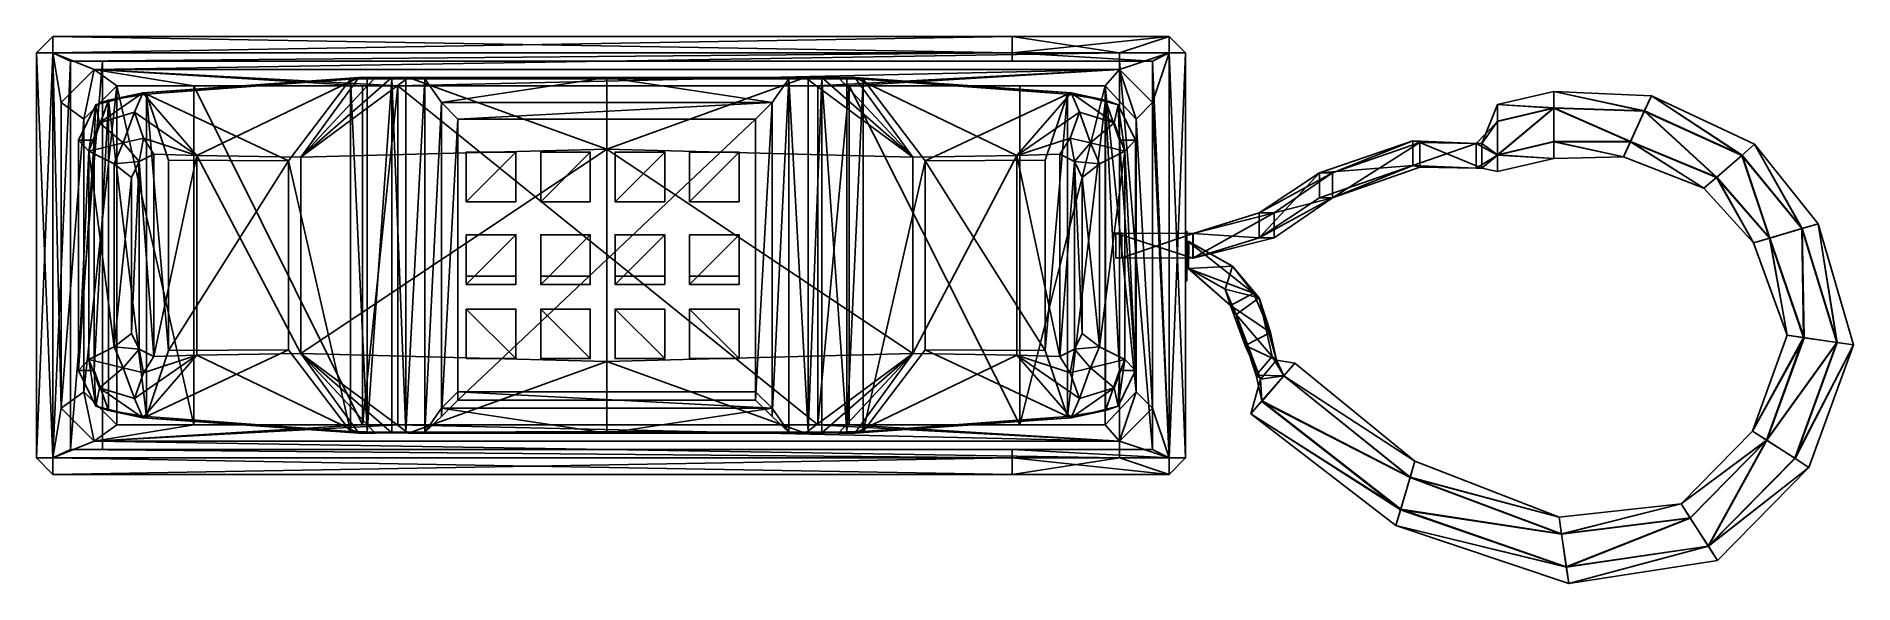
# Model space of a CAD drawing. Extents: x 0 to 50, y 0 to 42.9.
# Drawn here: x 36.24 to 49.97, y 38.8 to 42.94 of the extents above; entities outside this region: 3.
import ezdxf

# ---------------------------------------------------------------- set-up
doc = ezdxf.new("R2010")
doc.units = 0
doc.layers.get('0').update_dxf_attribs({"linetype": 'CONTINUOUS'})
doc.layers.add('_KTI_CONTROL', color=7, linetype='CONTINUOUS')

msp = doc.modelspace()

# ---------------------------------------------------------------- linework, layer by layer
at = {"layer": '_KTI_CONTROL'}
for points in [[(0, 0, 0), (0, 0, 0), (0, 0, 0), (0, 0, 0)], [(0, 0, 0), (0, 0, 0)], [(0, 0, 0), (0, 0, 0)]]:
    msp.add_polyline3d(points, dxfattribs=at)

# ---------------------------------------------------------------- meshes
at = {"color": 0, "linetype": 'BYBLOCK'}
mesh = msp.add_polyface(dxfattribs=at)
corners = [(37.126, 42.044, 6.945), (37.126, 40.514, 6.945), (37.452, 42.033, 7.05), (36.957, 41.869, 6.856), (36.957, 40.689, 6.856), (37.016, 41.988, 6.894), (36.827, 41.97, 6.675), (36.827, 40.588, 6.675), (37.07, 42.498, 5.32), (37.238, 41.999, 5.518), (37.238, 40.559, 5.518), (36.556, 40.409, 5.534), (36.556, 42.149, 5.534), (36.675, 42.149, 5.32), (36.675, 40.409, 5.32), (36.783, 42.453, 5.32), (37.07, 40.06, 5.32), (38.144, 41.994, 5.768), (36.635, 42.066, 6.143), (36.894, 42.129, 6.675), (37.048, 42.166, 6.675), (36.687, 42.418, 5.631), (37.042, 42.508, 5.759), (36.715, 42.28, 6.152), (36.979, 42.361, 6.174), (36.363, 42.81, 6.04), (36.363, 42.935, 5.883), (36.238, 42.81, 5.945), (36.425, 42.435, 6.025), (36.675, 42.685, 5.964), (36.425, 40.123, 6.025), (36.238, 39.748, 5.945), (36.846, 42.56, 5.269), (36.596, 42.31, 5.308), (36.596, 40.248, 5.308), (37.428, 39.998, 5.266), (37.428, 42.56, 5.266), (36.363, 42.81, 5.102), (36.495, 42.748, 5.071), (36.363, 39.748, 5.102), (36.238, 42.81, 5.258), (36.363, 42.935, 5.258), (36.495, 39.81, 5.071), (36.738, 42.748, 4.633)]
mesh.append_faces([[corners[k] for k in face] for face in [(25, 26, 27), (41, 37, 40)]], dxfattribs={"color": 0})
mesh.append_faces([[corners[k] for k in face] for face in [(15, 22, 8), (21, 13, 12), (23, 22, 21), (29, 33, 32)]], dxfattribs={"vtx0": -1, "color": 0})
mesh.append_faces([[corners[k] for k in face] for face in [(0, 1, 2), (5, 20, 19), (21, 18, 23), (20, 2, 24), (24, 2, 22), (23, 18, 19), (24, 19, 20), (28, 25, 30)]], dxfattribs={"vtx0": -1, "vtx1": -1, "color": 0})
mesh.append_faces([[corners[k] for k in face] for face in [(8, 9, 10), (10, 9, 17), (6, 5, 19), (8, 17, 9), (19, 18, 6), (24, 23, 19)]], dxfattribs={"vtx0": -1, "vtx2": -1, "color": 0})
mesh.append_faces([[corners[k] for k in face] for face in [(3, 4, 5), (6, 7, 3), (12, 11, 18), (0, 20, 5), (15, 13, 21), (27, 31, 25), (37, 38, 39), (28, 33, 29), (27, 26, 40), (41, 40, 26)]], dxfattribs={"vtx1": -1, "color": 0})
mesh.append_faces([[corners[k] for k in face] for face in [(15, 8, 16), (24, 22, 23), (28, 29, 25)]], dxfattribs={"vtx1": -1, "vtx2": -1, "color": 0})
mesh.append_faces([[corners[k] for k in face] for face in [(1, 0, 5), (11, 12, 13), (14, 13, 15), (7, 6, 18), (6, 3, 5), (20, 0, 2), (15, 21, 22), (21, 12, 18), (32, 33, 34), (35, 36, 32), (40, 37, 39), (29, 32, 36), (31, 27, 40), (33, 28, 30), (42, 38, 43)]], dxfattribs={"vtx2": -1, "color": 0})
mesh = msp.add_polyface(dxfattribs=at)
corners = [(37.452, 42.033, 7.05), (37.452, 40.525, 7.05), (38.238, 40.537, 7.159), (38.238, 42.021, 7.159), (38.738, 39.945, 5.883), (38.738, 42.613, 5.883), (38.925, 42.615, 6.069), (38.925, 39.943, 6.069), (38.613, 39.946, 5.82), (38.144, 40.564, 5.768), (38.144, 41.994, 5.768), (38.613, 42.612, 5.82), (37.238, 40.559, 5.518), (38.8, 39.935, 6.22), (38.925, 39.936, 6.245), (37.07, 40.06, 5.32), (38.675, 39.934, 6.189), (37.042, 40.05, 5.759), (39.05, 39.935, 6.256), (38.8, 42.623, 6.22), (38.925, 42.623, 6.245), (37.07, 42.498, 5.32), (38.675, 42.624, 6.189), (37.042, 42.508, 5.759), (39.05, 42.623, 6.256), (38.704, 39.998, 5.477), (38.704, 42.56, 5.477), (37.428, 42.56, 5.266), (37.428, 39.998, 5.266), (38.97, 39.998, 5.727), (38.97, 42.56, 5.727), (36.675, 39.873, 5.964), (36.675, 42.685, 5.964), (36.363, 39.623, 5.883), (43.613, 39.623, 5.945), (36.363, 39.748, 6.04), (43.613, 42.935, 5.945), (36.363, 42.935, 5.883), (36.363, 42.81, 6.04), (36.363, 42.935, 5.258), (43.613, 42.81, 5.133), (36.363, 42.81, 5.102), (36.495, 42.748, 5.071), (36.495, 39.81, 5.071), (43.613, 39.748, 5.133), (36.363, 39.748, 5.102), (36.363, 39.623, 5.258)]
mesh.append_faces([[corners[k] for k in face] for face in [(39, 40, 41), (40, 42, 41), (43, 44, 45), (44, 46, 45)]], dxfattribs={"vtx0": -1, "color": 0})
mesh.append_faces([[corners[k] for k in face] for face in [(8, 11, 4), (4, 16, 8), (17, 8, 16), (16, 1, 17), (18, 2, 14), (14, 2, 13), (13, 2, 16), (5, 19, 6), (20, 6, 19), (30, 32, 26), (26, 32, 27)]], dxfattribs={"vtx0": -1, "vtx1": -1, "color": 0})
mesh.append_faces([[corners[k] for k in face] for face in [(10, 11, 8)]], dxfattribs={"vtx0": -1, "vtx1": -1, "vtx2": -1, "color": 0})
mesh.append_faces([[corners[k] for k in face] for face in [(0, 1, 2), (8, 9, 10), (10, 9, 12), (13, 4, 7), (7, 14, 13), (22, 5, 11), (11, 23, 22), (0, 22, 23), (3, 24, 20), (3, 20, 19), (3, 19, 22), (31, 25, 28)]], dxfattribs={"vtx0": -1, "vtx2": -1, "color": 0})
mesh.append_faces([[corners[k] for k in face] for face in [(5, 4, 11), (21, 23, 11), (29, 30, 25), (26, 25, 30), (33, 34, 35), (33, 46, 34)]], dxfattribs={"vtx1": -1, "color": 0})
mesh.append_faces([[corners[k] for k in face] for face in [(8, 15, 9), (13, 16, 4), (2, 1, 16), (21, 11, 10), (22, 19, 5), (0, 3, 22), (29, 25, 31)]], dxfattribs={"vtx1": -1, "vtx2": -1, "color": 0})
mesh.append_faces([[corners[k] for k in face] for face in [(2, 3, 0), (4, 5, 6), (6, 7, 4), (25, 26, 27), (27, 28, 25), (36, 37, 38), (39, 37, 36)]], dxfattribs={"vtx2": -1, "color": 0})
mesh = msp.add_polyface(dxfattribs=at)
corners = [(42.863, 40.537, 7.159), (42.863, 42.021, 7.159), (40.55, 42.081, 7.239), (43.975, 40.514, 6.945), (43.975, 42.044, 6.945), (43.649, 42.033, 7.05), (41.8, 42.435, 6.195), (41.925, 42.615, 6.138), (41.8, 40.06, 6.195), (41.675, 42.31, 6.32), (41.675, 40.185, 6.32), (42.071, 42.614, 6.115), (42.071, 39.944, 6.115), (42.363, 42.613, 5.883), (42.363, 39.945, 5.883), (42.175, 42.615, 6.069), (43.863, 41.999, 5.518), (44.031, 42.498, 5.32), (43.863, 40.559, 5.518), (42.957, 41.994, 5.768), (42.488, 42.612, 5.82), (44.053, 42.166, 6.675), (42.3, 42.623, 6.22), (42.175, 42.623, 6.245), (42.05, 42.623, 6.256), (40.55, 42.623, 6.195), (40.55, 42.623, 6.326), (44.059, 42.508, 5.759), (42.425, 42.624, 6.189), (44.122, 42.361, 6.174), (43.671, 42.56, 5.323), (43.671, 39.998, 5.323), (44.317, 42.56, 5.303), (42.381, 42.56, 5.486), (43.613, 42.748, 5.133), (43.613, 42.81, 5.133), (44.675, 42.748, 5.133), (43.613, 42.935, 5.258), (44.8, 42.935, 5.258), (42.145, 42.56, 5.751), (42.145, 39.998, 5.751), (44.425, 42.685, 6.07), (38.97, 42.56, 5.727), (43.613, 42.935, 5.945), (36.363, 42.81, 6.04), (44.425, 42.81, 6.07), (36.675, 42.685, 5.964), (36.363, 42.935, 5.258), (36.495, 42.748, 5.071), (44.425, 42.748, 4.633), (36.738, 42.748, 4.633)]
mesh.append_faces([[corners[k] for k in face] for face in [(43, 44, 45), (45, 46, 41)]], dxfattribs={"vtx0": -1, "color": 0})
mesh.append_faces([[corners[k] for k in face] for face in [(6, 7, 8), (11, 12, 7), (16, 17, 18), (16, 18, 19), (7, 6, 25), (19, 17, 16), (27, 20, 28), (13, 28, 20), (28, 5, 27), (1, 24, 2), (22, 1, 28), (24, 1, 23), (23, 1, 22)]], dxfattribs={"vtx0": -1, "vtx1": -1, "color": 0})
mesh.append_faces([[corners[k] for k in face] for face in [(3, 4, 5), (12, 11, 15), (22, 13, 15), (15, 23, 22), (11, 24, 23), (7, 26, 24), (5, 21, 29), (5, 29, 27), (41, 39, 33), (41, 33, 32), (41, 42, 39), (43, 37, 47), (50, 34, 36)]], dxfattribs={"vtx0": -1, "vtx2": -1, "color": 0})
mesh.append_faces([[corners[k] for k in face] for face in [(1, 0, 5), (9, 6, 10), (13, 14, 15), (4, 21, 5), (30, 31, 32), (34, 35, 36), (39, 40, 33), (37, 35, 47)]], dxfattribs={"vtx1": -1, "color": 0})
mesh.append_faces([[corners[k] for k in face] for face in [(15, 11, 23), (11, 7, 24), (20, 17, 19), (22, 28, 13), (1, 5, 28)]], dxfattribs={"vtx1": -1, "vtx2": -1, "color": 0})
mesh.append_faces([[corners[k] for k in face] for face in [(0, 1, 2), (14, 13, 20), (27, 17, 20), (31, 30, 33), (35, 37, 38), (35, 34, 48), (36, 49, 50)]], dxfattribs={"vtx2": -1, "color": 0})
mesh = msp.add_polyface(dxfattribs=at)
corners = [(44.144, 40.689, 6.856), (44.144, 41.869, 6.856), (44.085, 41.988, 6.894), (44.274, 40.588, 6.675), (44.274, 41.97, 6.675), (43.975, 42.044, 6.945), (43.975, 40.514, 6.945), (44.545, 42.149, 5.534), (44.545, 40.409, 5.534), (44.425, 42.149, 5.32), (44.425, 40.409, 5.32), (44.318, 42.453, 5.32), (44.031, 42.498, 5.32), (44.031, 40.06, 5.32), (44.466, 42.066, 6.143), (44.207, 42.129, 6.675), (44.053, 42.166, 6.675), (44.414, 42.418, 5.631), (44.059, 42.508, 5.759), (44.386, 42.28, 6.152), (44.122, 42.361, 6.174), (44.8, 42.81, 6.07), (44.675, 42.435, 6.07), (44.8, 39.748, 6.07), (44.925, 39.748, 5.945), (44.925, 42.81, 5.945), (44.425, 42.685, 6.07), (44.8, 42.935, 5.945), (44.425, 42.81, 6.07), (43.613, 42.935, 5.945), (44.55, 42.31, 5.32), (44.317, 42.56, 5.303), (44.55, 40.248, 5.32), (44.8, 42.81, 5.133), (44.675, 42.748, 5.133), (43.613, 42.81, 5.133), (44.8, 39.748, 5.133), (44.8, 42.935, 5.258), (44.925, 42.81, 5.258), (44.934, 41.461, 5.372), (44.934, 41.461, 5.622), (44.934, 41.086, 5.372), (44.934, 41.086, 5.622), (44.675, 40.123, 6.07), (43.613, 42.935, 5.258), (44.675, 39.81, 5.133), (44.425, 42.748, 4.633)]
mesh.append_faces([[corners[k] for k in face] for face in [(27, 21, 25), (37, 38, 33)]], dxfattribs={"color": 0})
mesh.append_faces([[corners[k] for k in face] for face in [(18, 11, 12), (9, 17, 7), (18, 19, 17), (26, 21, 28), (30, 26, 31)]], dxfattribs={"vtx0": -1, "color": 0})
mesh.append_faces([[corners[k] for k in face] for face in [(5, 6, 2), (2, 4, 15), (19, 20, 15), (14, 15, 4), (21, 22, 23), (22, 21, 26), (44, 29, 37)]], dxfattribs={"vtx0": -1, "vtx1": -1, "color": 0})
mesh.append_faces([[corners[k] for k in face] for face in [(16, 2, 15), (14, 17, 19), (15, 20, 16), (14, 19, 15)]], dxfattribs={"vtx0": -1, "vtx2": -1, "color": 0})
mesh.append_faces([[corners[k] for k in face] for face in [(7, 8, 9), (9, 10, 11), (4, 3, 14), (1, 4, 2), (17, 11, 18), (7, 17, 14), (21, 27, 28), (29, 28, 27), (30, 31, 32), (33, 34, 35), (39, 40, 41), (42, 41, 40), (22, 30, 43), (25, 24, 38), (27, 37, 29), (34, 45, 46)]], dxfattribs={"vtx1": -1, "color": 0})
mesh.append_faces([[corners[k] for k in face] for face in [(12, 11, 13), (18, 20, 19)]], dxfattribs={"vtx1": -1, "vtx2": -1, "color": 0})
mesh.append_faces([[corners[k] for k in face] for face in [(0, 1, 2), (3, 4, 1), (8, 7, 14), (16, 5, 2), (9, 11, 17), (24, 25, 21), (34, 33, 36), (37, 33, 35), (36, 33, 38), (30, 22, 26), (27, 25, 38), (38, 37, 27)]], dxfattribs={"vtx2": -1, "color": 0})
mesh = msp.add_polyface(dxfattribs=at)
corners = [(37.452, 40.525, 7.05), (37.452, 42.033, 7.05), (37.126, 40.514, 6.945), (37.016, 40.57, 6.894), (37.016, 41.988, 6.894), (36.957, 40.689, 6.856), (36.957, 41.869, 6.856), (36.827, 40.588, 6.675), (37.238, 40.559, 5.518), (37.07, 40.06, 5.32), (37.07, 42.498, 5.32), (36.675, 42.149, 5.32), (36.675, 40.409, 5.32), (36.556, 40.409, 5.534), (36.783, 42.453, 5.32), (36.783, 40.105, 5.32), (36.635, 40.492, 6.143), (36.635, 42.066, 6.143), (36.894, 40.429, 6.675), (37.048, 40.392, 6.675), (36.687, 40.14, 5.631), (37.042, 40.05, 5.759), (38.144, 40.564, 5.768), (36.715, 40.278, 6.152), (36.979, 40.197, 6.174), (38.613, 39.946, 5.82), (36.363, 39.623, 5.883), (36.363, 39.748, 6.04), (36.238, 39.748, 5.945), (36.425, 40.123, 6.025), (36.363, 42.81, 6.04), (36.675, 39.873, 5.964), (36.596, 40.248, 5.308), (36.846, 39.998, 5.269), (36.846, 42.56, 5.269), (37.428, 39.998, 5.266), (36.495, 39.81, 5.071), (36.363, 39.748, 5.102), (36.495, 42.748, 5.071), (36.363, 39.623, 5.258), (36.238, 39.748, 5.258), (36.238, 42.81, 5.258), (36.596, 42.31, 5.308), (36.738, 42.748, 4.633), (36.738, 39.81, 4.633)]
mesh.append_faces([[corners[k] for k in face] for face in [(26, 27, 28), (37, 39, 40)]], dxfattribs={"color": 0})
mesh.append_faces([[corners[k] for k in face] for face in [(21, 15, 9), (12, 20, 13), (21, 23, 20), (32, 31, 33), (31, 35, 33)]], dxfattribs={"vtx0": -1, "color": 0})
mesh.append_faces([[corners[k] for k in face] for face in [(0, 1, 2), (3, 4, 5), (3, 7, 18), (22, 9, 8), (16, 18, 7), (23, 24, 18), (27, 29, 30)]], dxfattribs={"vtx0": -1, "vtx1": -1, "color": 0})
mesh.append_faces([[corners[k] for k in face] for face in [(8, 9, 10)]], dxfattribs={"vtx0": -1, "vtx1": -1, "vtx2": -1, "color": 0})
mesh.append_faces([[corners[k] for k in face] for face in [(4, 3, 2), (14, 15, 12), (19, 3, 18), (16, 20, 23), (0, 19, 24), (0, 24, 21), (16, 23, 18), (18, 24, 19), (27, 31, 29)]], dxfattribs={"vtx0": -1, "vtx2": -1, "color": 0})
mesh.append_faces([[corners[k] for k in face] for face in [(5, 6, 7), (16, 17, 13), (5, 7, 3), (2, 19, 0), (20, 15, 21), (13, 20, 16), (27, 30, 28), (36, 37, 38), (29, 31, 32)]], dxfattribs={"vtx1": -1, "color": 0})
mesh.append_faces([[corners[k] for k in face] for face in [(9, 15, 14), (21, 24, 23)]], dxfattribs={"vtx1": -1, "vtx2": -1, "color": 0})
mesh.append_faces([[corners[k] for k in face] for face in [(11, 12, 13), (17, 16, 7), (19, 2, 3), (12, 15, 20), (21, 9, 25), (32, 33, 34), (34, 33, 35), (37, 40, 41), (41, 40, 28), (29, 32, 42), (26, 28, 40), (40, 39, 26), (43, 44, 36)]], dxfattribs={"vtx2": -1, "color": 0})
mesh = msp.add_polyface(dxfattribs=at)
corners = [(39.3, 42.435, 6.195), (39.425, 42.31, 6.32), (39.3, 40.06, 6.195), (39.425, 40.185, 6.32), (39.03, 39.944, 6.115), (39.03, 42.614, 6.115), (39.175, 42.615, 6.138), (39.175, 39.943, 6.138), (38.925, 39.943, 6.069), (38.925, 42.615, 6.069), (40.55, 39.935, 6.195), (41.8, 40.123, 6.195), (40.55, 40.123, 6.195), (40.55, 39.946, 6.204), (41.925, 39.943, 6.138), (40.55, 39.935, 6.326), (42.05, 39.935, 6.256), (40.55, 40.477, 7.239), (38.925, 39.936, 6.245), (39.05, 39.935, 6.256), (39.3, 40.123, 6.195), (41.675, 40.248, 6.32), (39.425, 40.248, 6.32), (38.238, 40.537, 7.159), (40.55, 42.623, 6.195), (41.8, 42.435, 6.195), (40.55, 42.435, 6.195), (41.925, 42.615, 6.138), (40.55, 42.612, 6.204), (40.55, 42.623, 6.326), (40.55, 42.081, 7.239), (42.05, 42.623, 6.256), (38.925, 42.623, 6.245), (39.05, 42.623, 6.256), (41.675, 42.31, 6.32), (38.238, 42.021, 7.159), (41.675, 40.185, 6.32), (42.145, 39.998, 5.751), (42.145, 42.56, 5.751), (38.97, 42.56, 5.727), (38.97, 39.998, 5.727), (44.425, 39.873, 6.07), (36.675, 39.873, 5.964), (44.425, 42.685, 6.07), (36.675, 42.685, 5.964), (36.363, 39.748, 6.04), (44.425, 39.748, 6.07), (44.425, 42.81, 6.07), (36.363, 42.81, 6.04), (43.613, 42.748, 5.133), (36.738, 42.748, 4.633), (36.495, 42.748, 5.071), (36.738, 39.81, 4.633), (43.613, 39.81, 5.133), (36.495, 39.81, 5.071)]
mesh.append_faces([[corners[k] for k in face] for face in [(49, 50, 51), (52, 53, 54)]], dxfattribs={"vtx0": -1, "color": 0})
mesh.append_faces([[corners[k] for k in face] for face in [(6, 0, 7), (2, 7, 0), (5, 4, 9), (16, 17, 15), (10, 20, 7), (23, 19, 17), (33, 5, 32), (24, 0, 6), (29, 6, 33), (33, 30, 29), (17, 30, 23), (41, 40, 42)]], dxfattribs={"vtx0": -1, "vtx1": -1, "color": 0})
mesh.append_faces([[corners[k] for k in face] for face in [(4, 5, 6), (10, 11, 12), (4, 19, 18), (10, 12, 20), (7, 15, 19), (17, 19, 15), (24, 25, 26), (30, 31, 29), (24, 26, 0), (33, 35, 30)]], dxfattribs={"vtx0": -1, "vtx2": -1, "color": 0})
mesh.append_faces([[corners[k] for k in face] for face in [(0, 1, 2), (3, 2, 1), (8, 9, 4), (21, 11, 22), (20, 22, 11), (36, 3, 34), (1, 34, 3), (35, 23, 30)]], dxfattribs={"vtx1": -1, "color": 0})
mesh.append_faces([[corners[k] for k in face] for face in [(13, 14, 15), (8, 4, 18), (4, 7, 19), (7, 13, 15), (27, 28, 29), (5, 9, 32), (6, 5, 33), (28, 6, 29), (43, 44, 39), (45, 46, 42), (47, 48, 44)]], dxfattribs={"vtx1": -1, "vtx2": -1, "color": 0})
mesh.append_faces([[corners[k] for k in face] for face in [(6, 7, 4), (25, 34, 1), (1, 0, 25), (37, 38, 39), (39, 40, 37)]], dxfattribs={"vtx2": -1, "color": 0})
mesh = msp.add_polyface(dxfattribs=at)
corners = [(44.085, 41.988, 6.894), (44.085, 40.57, 6.894), (44.144, 40.689, 6.856), (44.144, 41.869, 6.856), (44.274, 40.588, 6.675), (43.975, 40.514, 6.945), (44.425, 40.409, 5.32), (44.425, 42.149, 5.32), (44.545, 40.409, 5.534), (44.318, 40.105, 5.32), (44.318, 42.453, 5.32), (44.031, 40.06, 5.32), (44.466, 42.066, 6.143), (44.466, 40.492, 6.143), (44.207, 40.429, 6.675), (44.053, 40.392, 6.675), (44.414, 40.14, 5.631), (44.059, 40.05, 5.759), (44.386, 40.278, 6.152), (44.122, 40.197, 6.174), (44.8, 39.748, 6.07), (44.675, 40.123, 6.07), (44.425, 39.873, 6.07), (44.8, 39.623, 5.945), (44.925, 39.748, 5.945), (44.425, 39.748, 6.07), (43.613, 39.623, 5.945), (44.675, 42.435, 6.07), (44.8, 42.81, 6.07), (44.317, 39.998, 5.303), (44.55, 40.248, 5.32), (44.317, 42.56, 5.303), (43.671, 39.998, 5.323), (44.8, 39.748, 5.133), (44.675, 39.81, 5.133), (44.675, 42.748, 5.133), (43.613, 39.81, 5.133), (44.925, 42.81, 5.258), (44.925, 39.748, 5.258), (44.8, 39.623, 5.258), (43.613, 39.748, 5.133), (43.613, 39.623, 5.258), (44.55, 42.31, 5.32), (44.425, 39.81, 4.633), (44.425, 42.748, 4.633)]
mesh.append_faces([[corners[k] for k in face] for face in [(20, 23, 24), (38, 39, 33)]], dxfattribs={"color": 0})
mesh.append_faces([[corners[k] for k in face] for face in [(9, 17, 11), (16, 6, 8), (18, 17, 16), (20, 22, 25), (22, 30, 29)]], dxfattribs={"vtx0": -1, "color": 0})
mesh.append_faces([[corners[k] for k in face] for face in [(1, 0, 5), (9, 10, 6), (1, 15, 14), (16, 13, 18), (19, 14, 15), (18, 13, 14), (21, 20, 27)]], dxfattribs={"vtx0": -1, "vtx1": -1, "color": 0})
mesh.append_faces([[corners[k] for k in face] for face in [(0, 1, 2), (4, 1, 14), (19, 18, 14), (14, 13, 4), (20, 21, 22), (26, 41, 39)]], dxfattribs={"vtx0": -1, "vtx2": -1, "color": 0})
mesh.append_faces([[corners[k] for k in face] for face in [(6, 7, 8), (13, 12, 4), (5, 15, 1), (9, 6, 16), (29, 30, 31), (29, 31, 32), (34, 33, 36), (33, 39, 40), (41, 40, 39), (30, 21, 42), (24, 23, 38), (39, 38, 23), (38, 37, 24), (43, 44, 34)]], dxfattribs={"vtx1": -1, "color": 0})
mesh.append_faces([[corners[k] for k in face] for face in [(9, 11, 10), (19, 17, 18)]], dxfattribs={"vtx1": -1, "vtx2": -1, "color": 0})
mesh.append_faces([[corners[k] for k in face] for face in [(3, 2, 4), (12, 13, 8), (4, 2, 1), (9, 16, 17), (16, 8, 13), (23, 20, 25), (25, 26, 23), (28, 20, 24), (33, 34, 35), (37, 38, 33), (22, 21, 30), (39, 23, 26)]], dxfattribs={"vtx2": -1, "color": 0})
mesh = msp.add_polyface(dxfattribs=at)
corners = [(40.55, 42.081, 7.239), (40.55, 40.477, 7.239), (42.863, 40.537, 7.159), (43.649, 42.033, 7.05), (43.649, 40.525, 7.05), (43.975, 40.514, 6.945), (41.925, 39.943, 6.138), (41.8, 40.06, 6.195), (41.925, 42.615, 6.138), (41.675, 40.185, 6.32), (41.8, 42.435, 6.195), (42.071, 39.944, 6.115), (42.175, 39.943, 6.069), (42.175, 42.615, 6.069), (42.363, 39.945, 5.883), (42.957, 40.564, 5.768), (42.488, 39.946, 5.82), (42.957, 41.994, 5.768), (42.488, 42.612, 5.82), (44.031, 40.06, 5.32), (43.863, 40.559, 5.518), (44.031, 42.498, 5.32), (44.053, 40.392, 6.675), (42.3, 39.935, 6.22), (42.175, 39.936, 6.245), (42.05, 39.935, 6.256), (41.8, 40.123, 6.195), (40.55, 39.935, 6.195), (40.55, 39.935, 6.326), (44.059, 40.05, 5.759), (42.425, 39.934, 6.189), (44.122, 40.197, 6.174), (42.381, 42.56, 5.486), (42.381, 39.998, 5.486), (43.671, 39.998, 5.323), (43.613, 39.748, 5.133), (43.613, 39.81, 5.133), (44.8, 39.748, 5.133), (42.145, 39.998, 5.751), (44.317, 39.998, 5.303), (44.425, 39.873, 6.07), (38.97, 39.998, 5.727), (36.363, 39.748, 6.04), (43.613, 39.623, 5.945), (44.425, 39.748, 6.07), (36.675, 39.873, 5.964), (36.495, 39.81, 5.071), (43.613, 39.623, 5.258), (36.363, 39.623, 5.258), (44.425, 39.81, 4.633), (44.675, 39.81, 5.133), (36.738, 39.81, 4.633)]
mesh.append_faces([[corners[k] for k in face] for face in [(42, 43, 44), (45, 44, 40)]], dxfattribs={"vtx0": -1, "color": 0})
mesh.append_faces([[corners[k] for k in face] for face in [(4, 3, 2), (6, 7, 8), (15, 16, 17), (15, 17, 20), (14, 23, 12), (24, 12, 23), (25, 11, 24), (6, 26, 27), (28, 6, 25), (22, 4, 31), (31, 4, 29), (47, 43, 48), (36, 51, 50)]], dxfattribs={"vtx0": -1, "vtx1": -1, "color": 0})
mesh.append_faces([[corners[k] for k in face] for face in [(18, 17, 16), (19, 20, 21)]], dxfattribs={"vtx0": -1, "vtx1": -1, "vtx2": -1, "color": 0})
mesh.append_faces([[corners[k] for k in face] for face in [(0, 1, 2), (3, 4, 5), (18, 16, 14), (19, 15, 20), (16, 29, 30), (30, 14, 16), (4, 30, 29), (25, 2, 1), (2, 23, 30), (2, 25, 24), (2, 24, 23), (40, 33, 38), (40, 38, 41)]], dxfattribs={"vtx0": -1, "vtx2": -1, "color": 0})
mesh.append_faces([[corners[k] for k in face] for face in [(7, 9, 10), (6, 8, 11), (12, 13, 14), (19, 29, 16), (35, 36, 37), (33, 32, 38), (49, 50, 51)]], dxfattribs={"vtx1": -1, "color": 0})
mesh.append_faces([[corners[k] for k in face] for face in [(11, 12, 24), (6, 11, 25), (19, 16, 15), (30, 23, 14), (4, 2, 30), (39, 33, 40)]], dxfattribs={"vtx1": -1, "vtx2": -1, "color": 0})
mesh.append_faces([[corners[k] for k in face] for face in [(13, 12, 11), (22, 5, 4), (32, 33, 34), (46, 36, 35), (35, 47, 48)]], dxfattribs={"vtx2": -1, "color": 0})
mesh = msp.add_polyface(dxfattribs=at)
corners = [(44.397, 41.448, 6.356), (44.397, 41.26, 6.356), (44.98, 41.257, 6.468), (44.98, 41.444, 6.468), (44.983, 41.257, 6.342), (44.442, 41.26, 6.237), (44.983, 41.444, 6.342), (44.442, 41.448, 6.237), (45.593, 41.6, 6.19), (45.593, 41.412, 6.19), (49.85, 40.62, 5.098), (49.584, 41.482, 5.098), (49.599, 40.656, 5.1), (49.341, 41.41, 5.1), (48.876, 39.079, 5.098), (49.531, 39.744, 5.098), (49.318, 39.881, 5.1), (48.739, 39.292, 5.1), (49.131, 42.037, 5.098), (48.939, 41.871, 5.1), (48.393, 42.371, 5.098), (48.288, 42.141, 5.1), (47.707, 42.394, 5.098), (47.281, 42.294, 5.098), (47.281, 42.04, 5.1), (47.707, 42.14, 5.1), (46.55, 39.356, 5.098), (46.622, 39.599, 5.1), (45.5, 40.175, 5.098), (45.666, 40.367, 5.1), (44.948, 41.385, 5.416), (45.279, 41.198, 5.224), (44.947, 41.179, 5.416), (45.223, 41.024, 5.224), (44.944, 41.179, 5.562), (45.265, 40.901, 5.33), (45.308, 40.831, 5.097), (45.375, 40.597, 5.164), (44.945, 41.385, 5.562), (45.437, 40.994, 5.33), (45.567, 40.695, 5.164), (45.48, 40.958, 5.097), (45.482, 41.412, 6.088), (45.482, 41.6, 6.088), (45.938, 41.902, 5.321), (45.938, 41.714, 5.321), (46.036, 41.714, 5.404), (46.036, 41.902, 5.404), (47.767, 39.172, 5.1), (47.803, 38.921, 5.098), (49.596, 40.657, 4.66), (49.339, 41.41, 4.66), (49.582, 41.481, 4.659), (49.847, 40.621, 4.659), (49.472, 40.675, 4.881), (49.218, 41.374, 4.881), (49.974, 40.602, 4.878), (49.705, 41.517, 4.878), (47.748, 39.299, 4.881), (48.67, 39.4, 4.881), (47.766, 39.174, 4.66), (48.738, 39.294, 4.66), (48.875, 39.081, 4.659), (49.529, 39.745, 4.659), (49.636, 39.676, 4.878), (48.944, 38.973, 4.878), (49.315, 39.882, 4.66), (49.21, 39.95, 4.881), (48.937, 41.869, 4.66), (49.129, 42.035, 4.659), (49.226, 42.119, 4.878), (48.842, 41.787, 4.881), (48.445, 42.485, 4.878), (48.392, 42.369, 4.659), (48.287, 42.138, 4.66), (48.235, 42.024, 4.881), (47.707, 42.391, 4.659), (47.281, 42.291, 4.659), (47.281, 42.419, 4.878), (47.707, 42.519, 4.878), (47.707, 42.012, 4.881), (47.281, 41.912, 4.881), (47.281, 42.037, 4.66), (47.707, 42.138, 4.66), (47.121, 42.126, 4.706), (47.164, 42.126, 4.858), (47.164, 41.938, 4.858), (47.121, 41.938, 4.706), (46.622, 39.602, 4.66), (45.668, 40.369, 4.66), (46.658, 39.722, 4.881), (45.75, 40.464, 4.881), (45.502, 40.178, 4.659), (46.551, 39.359, 4.659), (45.579, 40.515, 4.704), (45.612, 40.487, 4.856), (45.457, 40.372, 4.704), (46.696, 42.133, 5.018), (46.643, 42.146, 4.91), (46.696, 41.945, 5.018), (46.643, 41.958, 4.91), (46.515, 39.236, 4.878), (45.418, 40.081, 4.878), (45.49, 40.344, 4.856), (47.802, 38.923, 4.659), (47.821, 38.797, 4.878)]
mesh.append_faces([[corners[k] for k in face] for face in [(85, 23, 78), (81, 24, 86), (95, 29, 91), (102, 28, 103)]], dxfattribs={"color": 0})
mesh.append_faces([[corners[k] for k in face] for face in [(4, 1, 5), (0, 6, 7), (12, 11, 13), (13, 18, 19), (19, 20, 21), (22, 21, 20), (28, 27, 29), (32, 31, 33), (35, 32, 33), (35, 36, 37), (38, 31, 30), (34, 39, 38), (40, 35, 37), (41, 33, 31), (41, 39, 40), (4, 9, 2), (8, 6, 3), (46, 42, 45), (43, 47, 44), (17, 49, 14), (48, 26, 49), (50, 52, 53), (51, 54, 55), (57, 53, 52), (60, 59, 61), (62, 64, 65), (59, 66, 61), (50, 67, 54), (56, 63, 53), (51, 69, 52), (70, 52, 69), (68, 55, 71), (72, 69, 73), (68, 73, 69), (74, 71, 75), (76, 74, 83), (75, 83, 74), (73, 79, 72), (77, 85, 78), (82, 86, 87), (82, 84, 77), (90, 89, 91), (92, 88, 93), (89, 95, 91), (96, 89, 92), (88, 58, 60), (97, 84, 98), (87, 99, 100), (93, 102, 92), (92, 103, 96), (61, 104, 60), (105, 62, 65), (101, 104, 105), (60, 93, 88), (13, 54, 12), (57, 10, 56), (48, 59, 58), (105, 14, 49), (59, 16, 67), (14, 64, 15), (12, 67, 16), (56, 15, 64), (70, 11, 57), (19, 55, 13), (72, 18, 70), (21, 71, 19), (75, 25, 80), (20, 79, 22), (24, 85, 86), (90, 29, 27), (26, 102, 101), (94, 36, 41), (103, 29, 95), (37, 95, 40), (41, 95, 94), (103, 36, 96), (98, 47, 97), (46, 100, 99), (101, 49, 26), (27, 58, 90)]], dxfattribs={"vtx0": -1, "color": 0})
mesh.append_faces([[corners[k] for k in face] for face in [(2, 1, 4), (3, 2, 8), (9, 8, 2), (10, 11, 12), (15, 10, 16), (12, 16, 10), (11, 18, 13), (18, 20, 19), (26, 27, 28), (30, 31, 32), (34, 32, 35), (39, 35, 40), (31, 39, 41), (43, 6, 8), (4, 6, 42), (43, 42, 6), (9, 42, 46), (48, 49, 17), (27, 26, 48), (50, 54, 51), (56, 53, 57), (58, 59, 60), (61, 66, 62), (63, 62, 66), (66, 67, 50), (64, 63, 56), (57, 52, 70), (51, 55, 68), (70, 69, 72), (68, 71, 74), (83, 82, 76), (77, 76, 82), (73, 74, 76), (84, 85, 77), (87, 84, 82), (88, 89, 90), (94, 95, 89), (94, 89, 96), (90, 58, 88), (86, 99, 87), (101, 102, 93), (104, 62, 105), (93, 104, 101), (17, 16, 59), (65, 64, 14), (79, 78, 22), (23, 22, 78), (25, 24, 80), (81, 80, 24), (21, 25, 75), (72, 79, 20), (37, 36, 103), (47, 46, 97), (99, 97, 46), (44, 47, 98), (45, 44, 100), (98, 100, 44)]], dxfattribs={"vtx1": -1, "color": 0})
mesh.append_faces([[corners[k] for k in face] for face in [(0, 1, 2), (2, 3, 0), (0, 3, 6), (5, 7, 6), (6, 4, 5), (14, 15, 16), (16, 17, 14), (22, 23, 24), (24, 25, 22), (22, 25, 21), (35, 33, 36), (38, 39, 31), (34, 35, 39), (41, 36, 33), (42, 43, 44), (44, 45, 42), (4, 42, 9), (43, 8, 47), (8, 9, 46), (46, 47, 8), (50, 51, 52), (62, 63, 64), (59, 67, 66), (66, 50, 53), (53, 63, 66), (51, 68, 69), (68, 74, 73), (76, 77, 78), (78, 79, 76), (80, 81, 82), (82, 83, 80), (75, 80, 83), (73, 76, 79), (82, 81, 86), (92, 89, 88), (97, 85, 84), (97, 99, 86), (86, 85, 97), (100, 98, 84), (84, 87, 100), (92, 102, 103), (61, 62, 104), (60, 104, 93), (13, 55, 54), (57, 11, 10), (48, 17, 59), (105, 65, 14), (12, 54, 67), (56, 10, 15), (70, 18, 11), (19, 71, 55), (72, 20, 18), (21, 75, 71), (24, 23, 85), (90, 91, 29), (26, 28, 102), (94, 96, 36), (103, 28, 29), (37, 103, 95), (41, 40, 95), (46, 45, 100), (101, 105, 49), (27, 48, 58)]], dxfattribs={"vtx2": -1, "color": 0})
at = {"color": 251, "linetype": 'BYBLOCK'}
mesh = msp.add_polyface(dxfattribs=at)
corners = [(40.988, 41.06, 6.195), (40.613, 41.06, 6.195), (40.988, 41.435, 6.195), (40.613, 41.435, 6.195), (41.55, 41.06, 6.195), (41.175, 41.06, 6.195), (41.55, 41.435, 6.195), (41.175, 41.435, 6.195), (40.425, 41.06, 6.195), (40.05, 41.06, 6.195), (40.425, 41.435, 6.195), (40.05, 41.435, 6.195), (40.613, 41.06, 6.32), (40.613, 41.435, 6.32), (40.988, 41.435, 6.32), (40.988, 41.06, 6.32), (41.175, 41.06, 6.32), (41.175, 41.435, 6.32), (41.55, 41.435, 6.32), (41.55, 41.06, 6.32), (40.05, 41.06, 6.32), (40.05, 41.435, 6.32), (40.425, 41.435, 6.32), (40.425, 41.06, 6.32), (39.863, 41.06, 6.195), (39.488, 41.06, 6.195), (39.863, 41.435, 6.195), (39.488, 41.435, 6.195), (39.488, 41.06, 6.32), (39.488, 41.435, 6.32), (39.863, 41.435, 6.32), (39.863, 41.06, 6.32), (40.05, 41.123, 6.195), (40.05, 41.123, 6.32), (40.425, 41.123, 6.32), (40.425, 41.123, 6.195), (40.05, 40.873, 6.195), (40.05, 40.873, 6.32), (40.425, 40.873, 6.195), (40.425, 40.873, 6.32), (40.425, 40.498, 6.32), (40.425, 40.498, 6.195), (40.05, 40.498, 6.32), (40.05, 40.498, 6.195), (40.613, 40.873, 6.195), (40.613, 40.873, 6.32), (40.988, 40.873, 6.195), (40.988, 40.873, 6.32), (40.988, 40.498, 6.32), (40.988, 40.498, 6.195), (40.613, 40.498, 6.32), (40.613, 40.498, 6.195), (41.175, 40.873, 6.195), (41.175, 40.873, 6.32), (41.55, 40.873, 6.195), (41.55, 40.873, 6.32), (41.55, 40.498, 6.32), (41.55, 40.498, 6.195), (41.175, 40.498, 6.32), (41.175, 40.498, 6.195), (41.175, 41.123, 6.195), (41.175, 41.123, 6.32), (41.55, 41.123, 6.32), (41.55, 41.123, 6.195), (40.613, 41.123, 6.195), (40.613, 41.123, 6.32), (40.988, 41.123, 6.32), (40.988, 41.123, 6.195), (39.488, 41.123, 6.195), (39.488, 41.123, 6.32), (39.863, 41.123, 6.32), (39.863, 41.123, 6.195), (39.488, 40.873, 6.195), (39.488, 40.873, 6.32), (39.863, 40.873, 6.195), (39.863, 40.873, 6.32), (39.863, 40.498, 6.32), (39.863, 40.498, 6.195), (39.488, 40.498, 6.32), (39.488, 40.498, 6.195), (40.05, 41.685, 6.32), (40.05, 41.685, 6.195), (40.425, 41.685, 6.195), (40.425, 41.685, 6.32), (40.425, 42.06, 6.195), (40.425, 42.06, 6.32), (40.05, 42.06, 6.195), (40.05, 42.06, 6.32), (40.613, 41.685, 6.32), (40.613, 41.685, 6.195), (40.988, 41.685, 6.195), (40.988, 41.685, 6.32), (40.988, 42.06, 6.195), (40.988, 42.06, 6.32), (40.613, 42.06, 6.195), (40.613, 42.06, 6.32), (41.175, 41.685, 6.32), (41.175, 41.685, 6.195), (41.55, 41.685, 6.195), (41.55, 41.685, 6.32), (41.55, 42.06, 6.195), (41.55, 42.06, 6.32), (41.175, 42.06, 6.195), (41.175, 42.06, 6.32), (39.488, 41.685, 6.32), (39.488, 41.685, 6.195), (39.863, 41.685, 6.195), (39.863, 41.685, 6.32), (39.863, 42.06, 6.195), (39.863, 42.06, 6.32), (39.488, 42.06, 6.195), (39.488, 42.06, 6.32)]
mesh.append_faces([[corners[k] for k in face] for face in [(0, 1, 2), (3, 2, 1), (4, 5, 6), (7, 6, 5), (8, 9, 10), (11, 10, 9), (1, 12, 3), (13, 3, 12), (2, 14, 0), (15, 0, 14), (5, 16, 7), (17, 7, 16), (6, 18, 4), (19, 4, 18), (9, 20, 11), (21, 11, 20), (10, 22, 8), (23, 8, 22), (24, 25, 26), (27, 26, 25), (25, 28, 27), (29, 27, 28), (26, 30, 24), (31, 24, 30), (36, 37, 38), (39, 38, 37), (42, 43, 40), (41, 40, 43), (44, 45, 46), (47, 46, 45), (50, 51, 48), (49, 48, 51), (52, 53, 54), (55, 54, 53), (58, 59, 56), (57, 56, 59), (72, 73, 74), (75, 74, 73), (78, 79, 76), (77, 76, 79), (84, 85, 82), (83, 82, 85), (81, 80, 86), (87, 86, 80), (92, 93, 90), (91, 90, 93), (89, 88, 94), (95, 94, 88), (100, 101, 98), (99, 98, 101), (97, 96, 102), (103, 102, 96), (82, 81, 84), (86, 84, 81), (90, 89, 92), (94, 92, 89), (98, 97, 100), (102, 100, 97), (108, 109, 106), (107, 106, 109), (105, 104, 110), (111, 110, 104), (106, 105, 108), (110, 108, 105)]], dxfattribs={"vtx1": -1, "color": 251})
mesh.append_faces([[corners[k] for k in face] for face in [(32, 33, 34), (34, 35, 32), (40, 41, 38), (38, 39, 40), (37, 36, 43), (43, 42, 37), (48, 49, 46), (46, 47, 48), (45, 44, 51), (51, 50, 45), (56, 57, 54), (54, 55, 56), (53, 52, 59), (59, 58, 53), (60, 61, 62), (62, 63, 60), (64, 65, 66), (66, 67, 64), (36, 38, 41), (41, 43, 36), (44, 46, 49), (49, 51, 44), (52, 54, 57), (57, 59, 52), (68, 69, 70), (70, 71, 68), (76, 77, 74), (74, 75, 76), (73, 72, 79), (79, 78, 73), (72, 74, 77), (77, 79, 72), (11, 21, 22), (22, 10, 11), (80, 81, 82), (82, 83, 80), (86, 87, 85), (85, 84, 86), (88, 89, 90), (90, 91, 88), (94, 95, 93), (93, 92, 94), (96, 97, 98), (98, 99, 96), (102, 103, 101), (101, 100, 102), (7, 17, 18), (18, 6, 7), (3, 13, 14), (14, 2, 3), (27, 29, 30), (30, 26, 27), (104, 105, 106), (106, 107, 104), (110, 111, 109), (109, 108, 110)]], dxfattribs={"vtx2": -1, "color": 251})

doc.saveas('drawing.dxf')
